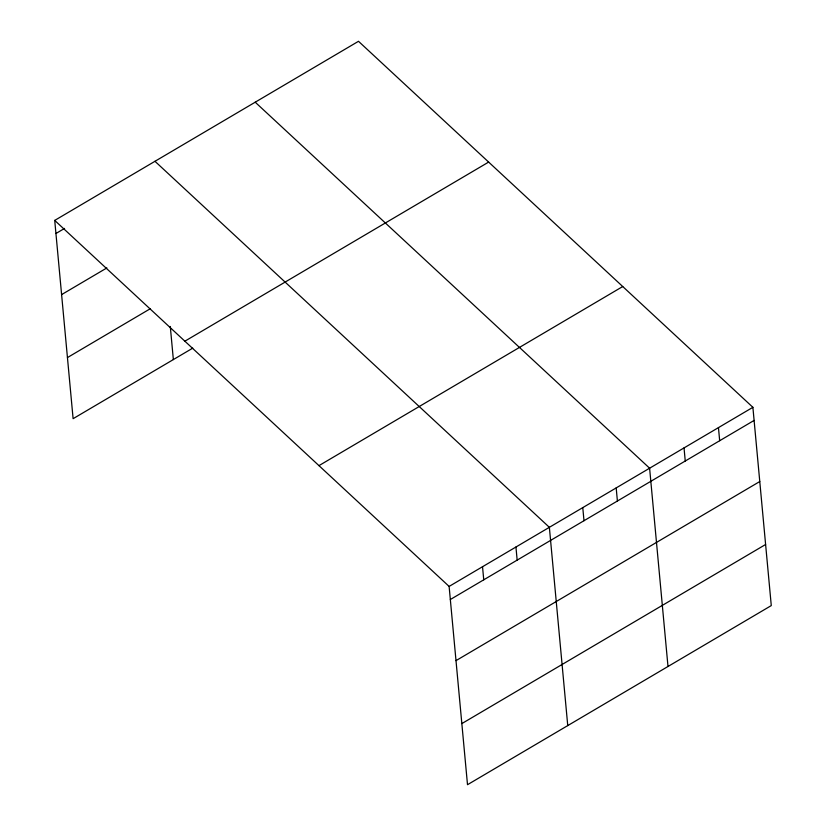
<?xml version="1.0" encoding="UTF-8"?>
<svg xmlns="http://www.w3.org/2000/svg" width="826" height="826" viewBox="0 0 826 826"><rect width="100%" height="100%" fill="white"/><g stroke="black" fill="none" stroke-linecap="round" stroke-linejoin="round"><path stroke-width="1.24" d="M54.722 220.408L358.494 41.3L752.889 407.321L771.278 605.592L467.506 784.7L449.117 586.419L54.722 220.408L73.111 418.679L192.757 348.138M55.931 233.51L64.562 228.42M61.599 294.614L106.874 267.923M67.443 357.575L150.446 308.635M184.869 341.19L488.641 162.082M318.96 465.637L622.742 286.529M449.117 586.419L752.889 407.321M450.325 599.521L754.107 420.424M455.993 660.635L759.775 481.527M461.837 723.597L765.609 544.489M255.213 102.197L649.608 468.208L667.997 666.489M154.968 161.297L549.362 527.318L567.751 725.6M718.455 427.62L719.673 440.723M684.031 447.909L685.25 461.011M616.186 487.918L617.404 501.021M582.774 507.618L583.992 520.721M515.94 547.018L517.159 560.121M482.529 566.719L483.747 579.821M170.29 326.476L173.357 359.578"/></g></svg>
